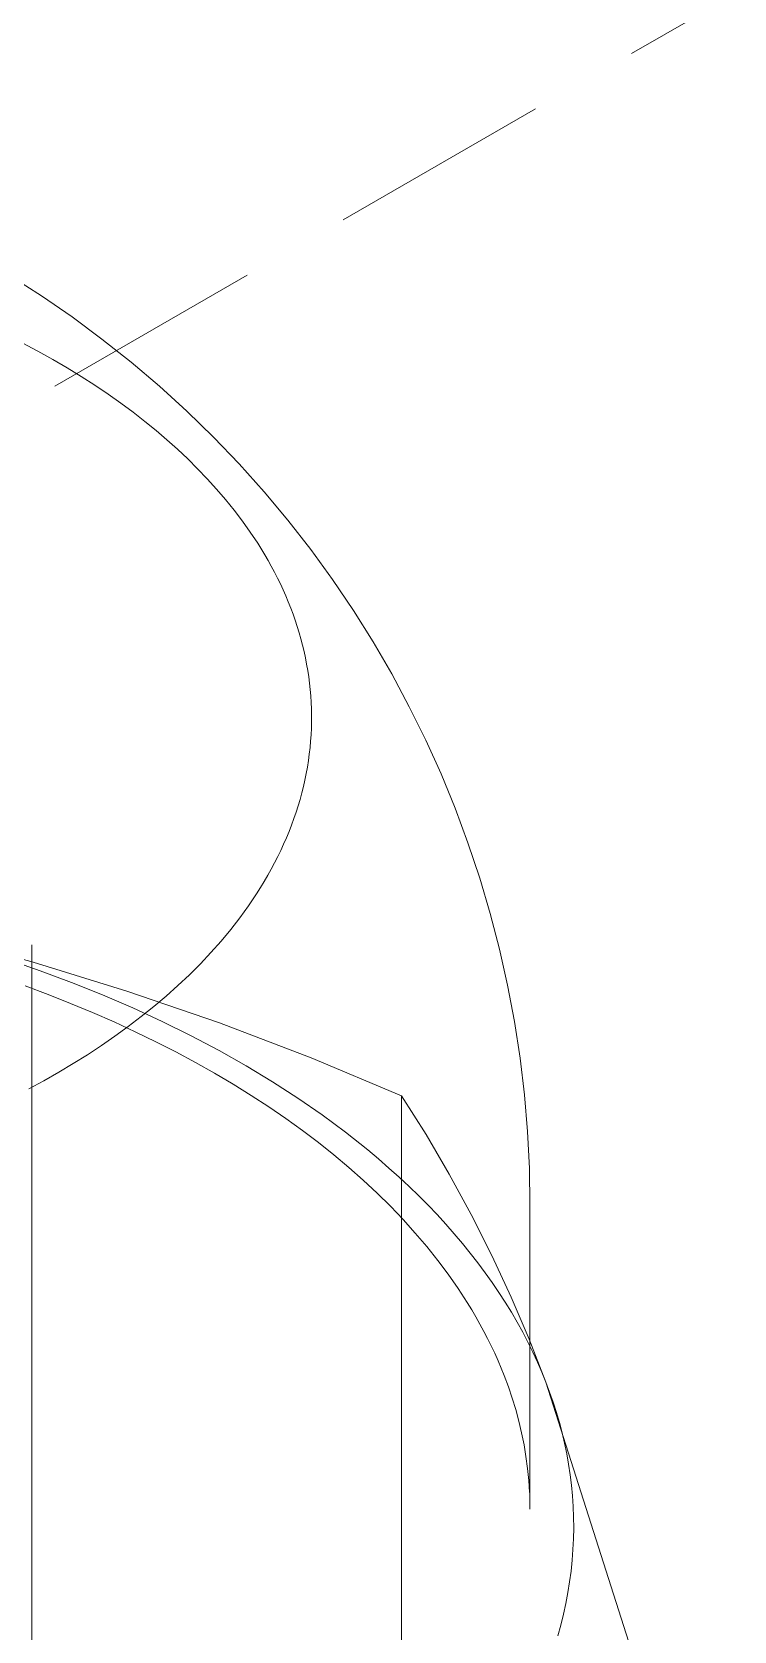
# Model space of a CAD drawing. Header units: millimetres. Extents: x -111 to 4919, y -143 to 3304.
# Drawn here: x 4417.84 to 4421.86, y 1429.61 to 1438.77 of the extents above; entities that cross this region are included whole.
import ezdxf

# ---------------------------------------------------------------- set-up
doc = ezdxf.new("R2010")
doc.units = ezdxf.units.MM
doc.linetypes.add('HIDDEN', pattern=[1.905, 1.27, -0.635])
doc.layers.add('ZANO_R', color=7, linetype='Continuous', lineweight=0)
doc.layers.add('ZANO_R_przerywana', color=7, linetype='HIDDEN', lineweight=0)

msp = doc.modelspace()

# ---------------------------------------------------------------- linework, layer by layer
at = {"layer": 'ZANO_R'}
for p, q in [((4417.7183, 1437.3755), (4417.8976, 1437.2609)), ((4417.8976, 1437.2609), (4418.0729, 1437.1403)), ((4418.0729, 1437.1403), (4418.244, 1437.0139)), ((4418.244, 1437.0139), (4418.4107, 1436.8816)), ((4417.788, 1436.992), (4417.8763, 1436.945)), ((4417.8763, 1436.945), (4417.9621, 1436.8971)), ((4417.9621, 1436.8971), (4418.0453, 1436.8484)), ((4418.0453, 1436.8484), (4418.1258, 1436.7989)), ((4418.4107, 1436.8816), (4418.5728, 1436.7438)), ((4418.1258, 1436.7989), (4418.2038, 1436.7488)), ((4418.2038, 1436.7488), (4418.2791, 1436.698)), ((4418.5728, 1436.7438), (4418.7301, 1436.6005)), ((4418.2791, 1436.698), (4418.3518, 1436.6466)), ((4418.3518, 1436.6466), (4418.4219, 1436.5948)), ((4418.4219, 1436.5948), (4418.4893, 1436.5424)), ((4418.4893, 1436.5424), (4418.5541, 1436.4897)), ((4418.7301, 1436.6005), (4418.8825, 1436.452)), ((4418.5541, 1436.4897), (4418.6163, 1436.4366)), ((4418.8825, 1436.452), (4419.0297, 1436.2983)), ((4418.6163, 1436.4366), (4418.6764, 1436.3828)), ((4418.6764, 1436.3828), (4418.7349, 1436.3276)), ((4418.7349, 1436.3276), (4418.7918, 1436.2713)), ((4418.7918, 1436.2713), (4418.8469, 1436.2137)), ((4419.0297, 1436.2983), (4419.1716, 1436.1398)), ((4418.8469, 1436.2137), (4418.9002, 1436.155)), ((4418.9002, 1436.155), (4418.9515, 1436.095)), ((4418.9515, 1436.095), (4419.0008, 1436.0339)), ((4419.1716, 1436.1398), (4419.308, 1435.9765)), ((4419.0008, 1436.0339), (4419.0479, 1435.9717)), ((4419.0479, 1435.9717), (4419.0929, 1435.9084)), ((4419.0929, 1435.9084), (4419.1354, 1435.8441)), ((4419.308, 1435.9765), (4419.4388, 1435.8086)), ((4419.1354, 1435.8441), (4419.1756, 1435.7787)), ((4419.4388, 1435.8086), (4419.5638, 1435.6364)), ((4419.1756, 1435.7787), (4419.1948, 1435.7457)), ((4419.1948, 1435.7457), (4419.2133, 1435.7124)), ((4419.2133, 1435.7124), (4419.2312, 1435.6789)), ((4419.2312, 1435.6789), (4419.2484, 1435.6451)), ((4419.2484, 1435.6451), (4419.265, 1435.6111)), ((4419.5638, 1435.6364), (4419.6828, 1435.46)), ((4419.265, 1435.6111), (4419.2809, 1435.577)), ((4419.2809, 1435.577), (4419.2961, 1435.5426)), ((4419.2961, 1435.5426), (4419.3106, 1435.508)), ((4419.3106, 1435.508), (4419.3244, 1435.4732)), ((4419.3244, 1435.4732), (4419.3375, 1435.4382)), ((4419.6828, 1435.46), (4419.7958, 1435.2797)), ((4419.3375, 1435.4382), (4419.3498, 1435.4031)), ((4419.3498, 1435.4031), (4419.3615, 1435.3677)), ((4419.3615, 1435.3677), (4419.3724, 1435.3322)), ((4419.3724, 1435.3322), (4419.3825, 1435.2966)), ((4419.3825, 1435.2966), (4419.3919, 1435.2608)), ((4419.3919, 1435.2608), (4419.4006, 1435.2248)), ((4419.7958, 1435.2797), (4419.9026, 1435.0957)), ((4419.4006, 1435.2248), (4419.4085, 1435.1887)), ((4419.4085, 1435.1887), (4419.4156, 1435.1525)), ((4419.4156, 1435.1525), (4419.4219, 1435.1162)), ((4419.4219, 1435.1162), (4419.4274, 1435.0797)), ((4419.4274, 1435.0797), (4419.4322, 1435.0432)), ((4419.9026, 1435.0957), (4420.003, 1434.9081)), ((4419.4322, 1435.0432), (4419.4361, 1435.0065)), ((4419.4361, 1435.0065), (4419.4392, 1434.9698)), ((4419.4392, 1434.9698), (4419.4416, 1434.933)), ((4419.4416, 1434.933), (4419.4431, 1434.8961)), ((4419.4431, 1434.8961), (4419.4438, 1434.8591)), ((4420.003, 1434.9081), (4420.097, 1434.7172)), ((4419.4437, 1434.8221), (4419.4427, 1434.7851)), ((4419.4438, 1434.8591), (4419.4437, 1434.8221)), ((4419.4384, 1434.7109), (4419.4349, 1434.6738)), ((4419.441, 1434.748), (4419.4384, 1434.7109)), ((4419.4427, 1434.7851), (4419.441, 1434.748)), ((4420.097, 1434.7172), (4420.1845, 1434.5232)), ((4419.4307, 1434.6367), (4419.4256, 1434.5996)), ((4419.4349, 1434.6738), (4419.4307, 1434.6367)), ((4419.4129, 1434.5254), (4419.4053, 1434.4884)), ((4419.4197, 1434.5625), (4419.4129, 1434.5254)), ((4419.4256, 1434.5996), (4419.4197, 1434.5625)), ((4419.3969, 1434.4514), (4419.3877, 1434.4144)), ((4419.4053, 1434.4884), (4419.3969, 1434.4514)), ((4420.1845, 1434.5232), (4420.2653, 1434.3264)), ((4419.3667, 1434.3407), (4419.3549, 1434.304)), ((4419.3776, 1434.3776), (4419.3667, 1434.3407)), ((4419.3877, 1434.4144), (4419.3776, 1434.3776)), ((4419.3424, 1434.2673), (4419.329, 1434.2308)), ((4419.3549, 1434.304), (4419.3424, 1434.2673)), ((4420.2653, 1434.3264), (4420.3389, 1434.128)), ((4419.2998, 1434.158), (4419.284, 1434.1218)), ((4419.3148, 1434.1943), (4419.2998, 1434.158)), ((4419.329, 1434.2308), (4419.3148, 1434.1943)), ((4419.2673, 1434.0857), (4419.2499, 1434.0498)), ((4419.284, 1434.1218), (4419.2673, 1434.0857)), ((4420.3389, 1434.128), (4420.4059, 1433.9272)), ((4419.2127, 1433.9783), (4419.1929, 1433.9429)), ((4419.2317, 1434.014), (4419.2127, 1433.9783)), ((4419.2499, 1434.0498), (4419.2317, 1434.014)), ((4419.1723, 1433.9076), (4419.151, 1433.8725)), ((4419.1929, 1433.9429), (4419.1723, 1433.9076)), ((4420.4059, 1433.9272), (4420.4659, 1433.7243)), ((4419.1061, 1433.8029), (4419.0825, 1433.7684)), ((4419.1289, 1433.8376), (4419.1061, 1433.8029)), ((4419.151, 1433.8725), (4419.1289, 1433.8376)), ((4419.0331, 1433.7001), (4418.9808, 1433.6327)), ((4419.0825, 1433.7684), (4419.0331, 1433.7001)), ((4420.4659, 1433.7243), (4420.5191, 1433.5195)), ((4418.9808, 1433.6327), (4418.9258, 1433.5663)), ((4417.3087, 1433.5927), (4417.8501, 1433.4451)), ((4417.8438, 1433.5454), (4417.8438, 1425.2713)), ((4418.9258, 1433.5663), (4418.868, 1433.5009)), ((4420.5191, 1433.5195), (4420.5653, 1433.313)), ((4417.8909, 1433.3964), (4417.7082, 1433.46)), ((4417.8501, 1433.4451), (4418.3864, 1433.2799)), ((4418.8076, 1433.4367), (4418.7446, 1433.3736)), ((4418.868, 1433.5009), (4418.8076, 1433.4367)), ((4418.0707, 1433.329), (4417.8909, 1433.3964)), ((4418.7446, 1433.3736), (4418.6792, 1433.3117)), ((4417.9363, 1433.26), (4417.8054, 1433.3091)), ((4418.0647, 1433.2092), (4417.9363, 1433.26)), ((4418.2472, 1433.258), (4418.0707, 1433.329)), ((4418.4201, 1433.1834), (4418.2472, 1433.258)), ((4418.3864, 1433.2799), (4418.917, 1433.0972)), ((4418.6114, 1433.251), (4418.5414, 1433.1916)), ((4418.6792, 1433.3117), (4418.6114, 1433.251)), ((4420.5653, 1433.313), (4420.6045, 1433.105)), ((4418.1904, 1433.1568), (4418.0647, 1433.2092)), ((4418.3135, 1433.1027), (4418.1904, 1433.1568)), ((4418.5891, 1433.1053), (4418.4201, 1433.1834)), ((4418.5414, 1433.1916), (4418.4692, 1433.1336)), ((4418.4339, 1433.0471), (4418.3135, 1433.1027)), ((4418.395, 1433.0769), (4418.3188, 1433.0216)), ((4418.4692, 1433.1336), (4418.395, 1433.0769)), ((4418.7539, 1433.0239), (4418.5891, 1433.1053)), ((4418.917, 1433.0972), (4419.4413, 1432.8972)), ((4420.6045, 1433.105), (4420.6366, 1432.8958)), ((4418.2407, 1432.9677), (4418.1609, 1432.9152)), ((4418.3188, 1433.0216), (4418.2407, 1432.9677)), ((4418.5516, 1432.9899), (4418.4339, 1433.0471)), ((4418.6665, 1432.9313), (4418.5516, 1432.9899)), ((4418.9142, 1432.9391), (4418.7539, 1433.0239)), ((4418.1609, 1432.9152), (4418.0795, 1432.8642)), ((4418.7786, 1432.8711), (4418.6665, 1432.9313)), ((4419.0696, 1432.8512), (4418.9142, 1432.9391)), ((4419.4413, 1432.8972), (4419.9587, 1432.6801)), ((4420.6366, 1432.8958), (4420.6616, 1432.6857)), ((4417.9966, 1432.8147), (4417.9122, 1432.7666)), ((4418.0795, 1432.8642), (4417.9966, 1432.8147)), ((4418.888, 1432.8095), (4418.7786, 1432.8711)), ((4418.9945, 1432.7465), (4418.888, 1432.8095)), ((4419.2199, 1432.7603), (4419.0696, 1432.8512)), ((4417.9122, 1432.7666), (4417.8266, 1432.7201)), ((4419.098, 1432.6822), (4418.9945, 1432.7465)), ((4419.3648, 1432.6666), (4419.2199, 1432.7603)), ((4419.1987, 1432.6165), (4419.098, 1432.6822)), ((4419.2964, 1432.5495), (4419.1987, 1432.6165)), ((4419.5042, 1432.5701), (4419.3648, 1432.6666)), ((4419.9587, 1432.6801), (4419.9587, 1428.3209)), ((4419.9587, 1432.6801), (4420.0987, 1432.4577)), ((4420.6616, 1432.6857), (4420.6795, 1432.4748)), ((4419.3911, 1432.4813), (4419.2964, 1432.5495)), ((4419.6377, 1432.4711), (4419.5042, 1432.5701)), ((4419.4828, 1432.4118), (4419.3911, 1432.4813)), ((4419.7653, 1432.3698), (4419.6377, 1432.4711)), ((4420.0987, 1432.4577), (4420.2315, 1432.231)), ((4420.6795, 1432.4748), (4420.6903, 1432.2635)), ((4419.5715, 1432.3411), (4419.4828, 1432.4118)), ((4419.657, 1432.2693), (4419.5715, 1432.3411)), ((4419.8267, 1432.3183), (4419.7653, 1432.3698)), ((4419.7395, 1432.1964), (4419.657, 1432.2693)), ((4419.8866, 1432.2663), (4419.8267, 1432.3183)), ((4419.9449, 1432.2138), (4419.8866, 1432.2663)), ((4420.6903, 1432.2635), (4420.6938, 1432.0519)), ((4419.8187, 1432.1224), (4419.7395, 1432.1964)), ((4420.0016, 1432.1608), (4419.9449, 1432.2138)), ((4420.0567, 1432.1074), (4420.0016, 1432.1608)), ((4420.2315, 1432.231), (4420.3571, 1432.0001)), ((4419.8948, 1432.0474), (4419.8187, 1432.1224)), ((4420.1101, 1432.0536), (4420.0567, 1432.1074)), ((4420.1619, 1431.9993), (4420.1101, 1432.0536)), ((4420.6938, 1432.0519), (4420.6938, 1430.3127)), ((4419.9676, 1431.9713), (4419.8948, 1432.0474)), ((4420.0372, 1431.8943), (4419.9676, 1431.9713)), ((4420.212, 1431.9447), (4420.1619, 1431.9993)), ((4420.3571, 1432.0001), (4420.4753, 1431.7654)), ((4420.1035, 1431.8163), (4420.0372, 1431.8943)), ((4420.2605, 1431.8898), (4420.212, 1431.9447)), ((4420.3072, 1431.8345), (4420.2605, 1431.8898)), ((4420.1664, 1431.7374), (4420.1035, 1431.8163)), ((4420.3523, 1431.7789), (4420.3072, 1431.8345)), ((4420.3957, 1431.7231), (4420.3523, 1431.7789)), ((4420.226, 1431.6577), (4420.1664, 1431.7374)), ((4420.4375, 1431.667), (4420.3957, 1431.7231)), ((4420.4753, 1431.7654), (4420.586, 1431.5271)), ((4420.2822, 1431.5772), (4420.226, 1431.6577)), ((4420.4775, 1431.6106), (4420.4375, 1431.667)), ((4420.5158, 1431.5541), (4420.4775, 1431.6106)), ((4420.3349, 1431.4958), (4420.2822, 1431.5772)), ((4420.5524, 1431.4974), (4420.5158, 1431.5541)), ((4420.586, 1431.5271), (4420.6891, 1431.2854)), ((4420.36, 1431.4548), (4420.3349, 1431.4958)), ((4420.3842, 1431.4137), (4420.36, 1431.4548)), ((4420.4075, 1431.3723), (4420.3842, 1431.4137)), ((4420.5873, 1431.4406), (4420.5524, 1431.4974)), ((4420.6205, 1431.3836), (4420.5873, 1431.4406)), ((4420.43, 1431.3308), (4420.4075, 1431.3723)), ((4420.4515, 1431.2892), (4420.43, 1431.3308)), ((4420.652, 1431.3266), (4420.6205, 1431.3836)), ((4420.6819, 1431.2694), (4420.652, 1431.3266)), ((4420.4722, 1431.2473), (4420.4515, 1431.2892)), ((4420.492, 1431.2053), (4420.4722, 1431.2473)), ((4420.71, 1431.2122), (4420.6819, 1431.2694)), ((4420.6891, 1431.2854), (4420.7845, 1431.0406)), ((4420.5109, 1431.1631), (4420.492, 1431.2053)), ((4420.5289, 1431.1208), (4420.5109, 1431.1631)), ((4420.7365, 1431.155), (4420.71, 1431.2122)), ((4420.7613, 1431.0978), (4420.7365, 1431.155)), ((4420.5459, 1431.0783), (4420.5289, 1431.1208)), ((4420.5702, 1431.014), (4420.5459, 1431.0783)), ((4420.7845, 1431.0406), (4420.7613, 1431.0978)), ((4420.5924, 1430.9488), (4420.5702, 1431.014)), ((4420.7845, 1431.0406), (4421.6103, 1428.453)), ((4420.8061, 1430.9831), (4420.7845, 1431.0406)), ((4420.8263, 1430.9253), (4420.8061, 1430.9831)), ((4420.6124, 1430.883), (4420.5924, 1430.9488)), ((4420.6303, 1430.8166), (4420.6124, 1430.883)), ((4420.8449, 1430.867), (4420.8263, 1430.9253)), ((4420.862, 1430.8084), (4420.8449, 1430.867)), ((4420.6461, 1430.7496), (4420.6303, 1430.8166)), ((4420.8775, 1430.7494), (4420.862, 1430.8084)), ((4420.6596, 1430.6821), (4420.6461, 1430.7496)), ((4420.6709, 1430.6143), (4420.6596, 1430.6821)), ((4420.8915, 1430.6901), (4420.8775, 1430.7494)), ((4420.9039, 1430.6304), (4420.8915, 1430.6901)), ((4420.68, 1430.5461), (4420.6709, 1430.6143)), ((4420.9146, 1430.5704), (4420.9039, 1430.6304)), ((4420.6869, 1430.4776), (4420.68, 1430.5461)), ((4420.9237, 1430.5101), (4420.9146, 1430.5704)), ((4420.9311, 1430.4496), (4420.9237, 1430.5101)), ((4420.6915, 1430.4089), (4420.6869, 1430.4776)), ((4420.9368, 1430.3888), (4420.9311, 1430.4496)), ((4420.9409, 1430.3278), (4420.9368, 1430.3888)), ((4420.9432, 1430.2666), (4420.9409, 1430.3278)), ((4420.9438, 1430.2052), (4420.9432, 1430.2666)), ((4420.9398, 1430.082), (4420.9427, 1430.1437)), ((4420.9427, 1430.1437), (4420.9438, 1430.2052)), ((4420.9351, 1430.0203), (4420.9398, 1430.082)), ((4420.9204, 1429.8966), (4420.9287, 1429.9585)), ((4420.9287, 1429.9585), (4420.9351, 1430.0203)), ((4420.9104, 1429.8347), (4420.9204, 1429.8966)), ((4420.885, 1429.7109), (4420.8986, 1429.7728)), ((4420.8986, 1429.7728), (4420.9104, 1429.8347)), ((4420.8696, 1429.6491), (4420.885, 1429.7109)), ((4420.8524, 1429.5874), (4420.8696, 1429.6491))]:
    msp.add_line(p, q, dxfattribs=at)
at = {"layer": 'ZANO_R_przerywana'}
msp.add_line((4368.4819, 1408.1694), (4672.5378, 1583.7161), dxfattribs=at)

doc.saveas('drawing.dxf')
